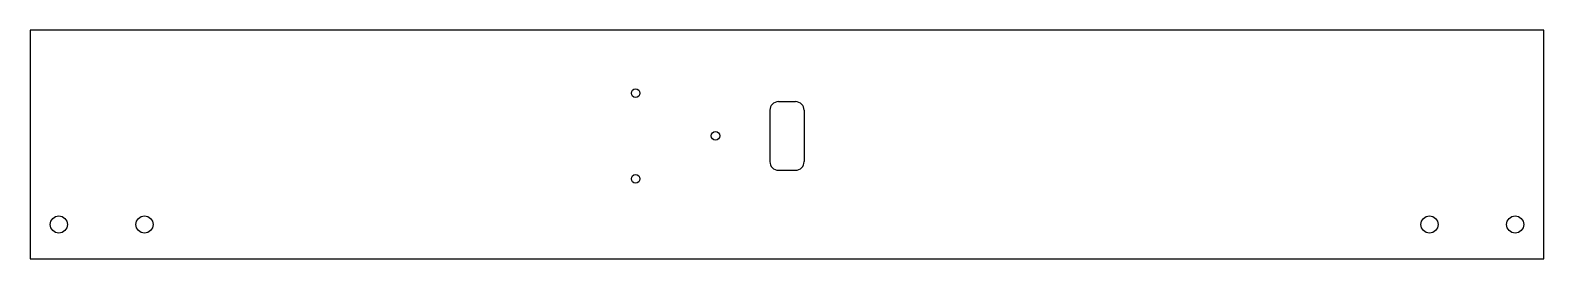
# Model space of a CAD drawing. Extents: x -265 to 265, y 0 to 80.
import ezdxf

# ---------------------------------------------------------------- set-up
doc = ezdxf.new("R2010")
doc.units = 0
doc.header["$LTSCALE"] = 2.5
doc.layers.get('0').update_dxf_attribs({"linetype": 'CONTINUOUS'})

msp = doc.modelspace()

# ---------------------------------------------------------------- linework, layer by layer
at = {"color": 9, "linetype": 'CONTINUOUS'}
for p, q in [((265, 80), (-265, 80)), ((-265, 80), (-265, 0)), ((265, 0), (265, 80)), ((-3, 55), (3, 55)), ((-6, 52), (-6, 34)), ((6, 52), (6, 34)), ((-3, 31), (3, 31)), ((-265, 0), (265, 0))]:
    msp.add_line(p, q, dxfattribs=at)
for centre, radius in [((-53, 58), 1.5), ((-25, 43), 1.5), ((-53, 28), 1.5), ((-255, 12), 3), ((-225, 12), 3), ((225, 12), 3), ((255, 12), 3)]:
    msp.add_circle(centre, radius, dxfattribs=at)
for centre, start, end in [((-3, 52), 90, 180), ((3, 52), 0, 90), ((-3, 34), 180, -90), ((3, 34), -90, 0)]:
    msp.add_arc(centre, 3, start, end, dxfattribs=at)

doc.saveas('drawing.dxf')
